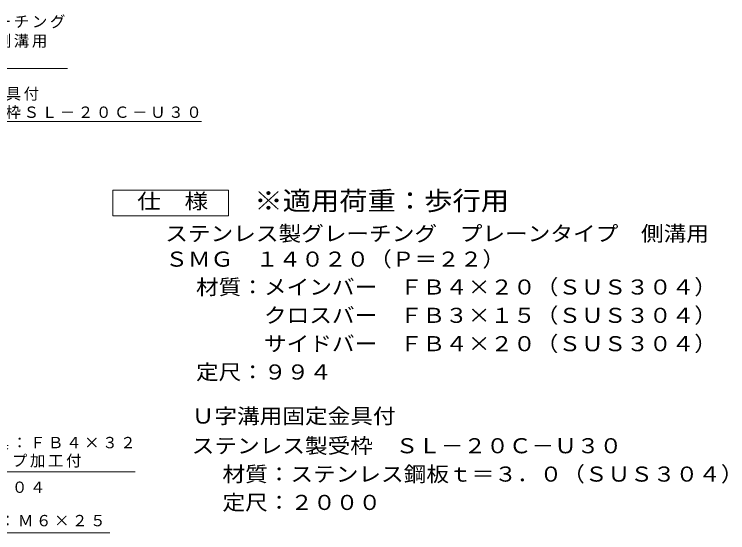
# Model space of a CAD drawing. Units: millimetres at full size; details may follow other scales. Extents: x -343 to 600, y -1771 to 316.
# Drawn here: x 207.3 to 484.5, y -179.3 to 22 of the extents above; entities that cross this region are included whole.
import ezdxf
from ezdxf.enums import TextEntityAlignment as Align

# ---------------------------------------------------------------- set-up
doc = ezdxf.new("R2010")
doc.units = ezdxf.units.MM
doc.header["$LTSCALE"] = 2
doc.layers.add('D-5', color=7, linetype='Continuous', lineweight=9)
doc.styles.add('ＭＳ ゴシック', font='')
doc.styles.get('ＭＳ ゴシック').set_extended_font_data('MS Gothic')

msp = doc.modelspace()

# ---------------------------------------------------------------- linework, layer by layer
at = {"layer": 'D-5'}
for p, q in [((143.451, 0.961), (228.034, 0.961)), ((154.782, -19.641), (280.069, -19.641)), ((254.293, -155.648), (176.478, -155.648))]:
    msp.add_line(p, q, dxfattribs=at)
msp.add_lwpolyline([(245.539, -56.232), (245.539, -46.232), (290.539, -46.232), (290.539, -56.232)], close=True, dxfattribs=at)
msp.add_lwpolyline([(244.407, -179.26), (164.636, -179.26), (71.449, -87.906), (75.446, -90.91)], dxfattribs=at)

# ---------------------------------------------------------------- texts
at = {"layer": 'D-5', "color": 2, "style": 'ＭＳ ゴシック'}
for s, width, p in [('仕\u3000様', 1.15, (255.039, -55.232)), ('ステンレス製グレーチング\u3000プレーンタイプ\u3000側溝用', 1.1, (265.957, -67.816)), ('ＳＭＧ\u3000１４０２０（Ｐ＝２２）', 1.1, (265.957, -77.731)), ('材質：メインバー\u3000ＦＢ４×２０（ＳＵＳ３０４）', 1.1, (277.9, -88.558)), ('\u3000\u3000\u3000クロスバー\u3000ＦＢ３×１５（ＳＵＳ３０４）', 1.1, (277.9, -99.558)), ('\u3000\u3000\u3000サイドバー\u3000ＦＢ４×２０（ＳＵＳ３０４）', 1.1, (277.9, -110.558)), ('定尺：９９４', 1.1, (277.9, -121.558)), ('Ｕ字溝用固定金具付', 1.1, (276.239, -138.648)), ('ステンレス製受枠\u3000ＳＬ－２０Ｃ－Ｕ３０', 1.1, (276.239, -150.186)), ('材質：ステンレス鋼板ｔ＝３．０（ＳＵＳ３０４）', 1.1, (288.182, -161.186)), ('定尺：２０００', 1.1, (288.182, -172.186))]:
    msp.add_text(s, height=5.865, dxfattribs=dict(at, width=width)).set_placement(p, align=Align.BOTTOM_LEFT)
at = {"layer": 'D-5', "color": 3, "style": 'ＭＳ ゴシック', "width": 1.1}
msp.add_text('※適用荷重：歩行用', height=7.331, dxfattribs=at).set_placement((300.539, -56.232), align=Align.BOTTOM_LEFT)
at = {"layer": 'D-5', "char_height": 4.399, "attachment_point": 7, "style": 'ＭＳ ゴシック'}
for s, insert in [('\\T1.17;ステンレス製グレーチング', (143.932, 16.487)), ('\\T1.17;プレーンタイプ\u3000側溝用', (143.932, 8.993)), ('\\T1.17;Ｕ字溝用固定金具付', (154.786, -11.54)), ('\\T1.17;ステンレス製受枠ＳＬ－２０Ｃ－Ｕ３０', (154.786, -18.69)), ('\\T1.17;固定金具：ＦＢ４×３２', (178.293, -146.982)), ('\\T1.17;Ｍ６タップ加工付', (178.293, -153.982)), ('\\T1.17;ＳＵＳ３０４', (178.293, -163.869)), ('\\T1.17;六角ボルト：Ｍ６×２５', (166.585, -177.26))]:
    msp.add_mtext(s, dxfattribs=dict(at, insert=insert))

doc.saveas('drawing.dxf')
